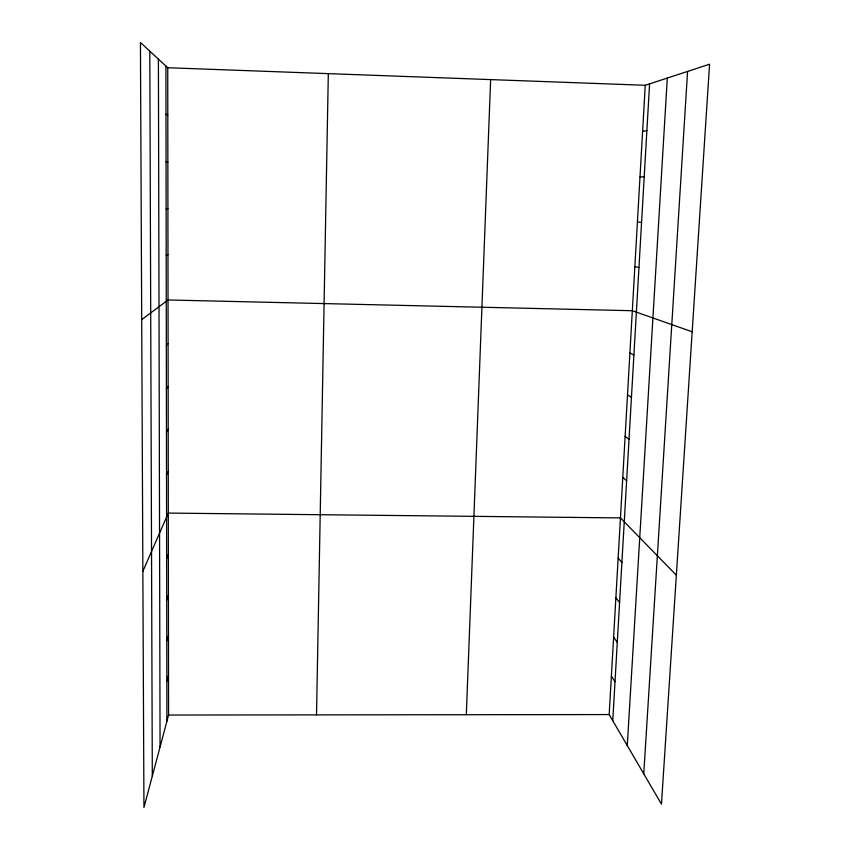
<?xml version="1.0" encoding="UTF-8"?>
<svg xmlns="http://www.w3.org/2000/svg" width="850" height="850" viewBox="0 0 850 850"><rect width="100%" height="100%" fill="white"/><g stroke="black" fill="none" stroke-linecap="round" stroke-linejoin="round"><path stroke-width="1.27" d="M316.519 714.882L328.323 73.642M466.31 714.722L490.641 79.603M609.184 714.563L645.246 85.287L709.569 64.218L661.459 804.143L609.184 714.563L168.566 715.041L143.947 807.5L140.431 42.5L167.737 67.734L645.246 85.287M612.754 720.683L649.581 83.863M627.279 745.567L667.303 78.062M643.758 773.808L687.576 71.421M166.834 681.339L168.512 675.495M166.77 640.921L168.459 635.534M166.706 600.058L168.406 595.149M166.643 558.769L168.353 554.327M142.864 571.338L168.311 513.081L620.457 517.916L676.345 575.227M166.526 474.821L168.258 471.378M166.462 432.151L168.204 429.218M166.387 389.013L168.141 386.601M166.324 345.397L168.087 343.527M141.706 319.674L168.034 299.965L632.326 310.717L692.176 331.776M166.196 255.329L167.981 254.586M642.6 131.389L646.882 130.571M166.122 208.834L167.917 208.675M639.986 176.981L644.204 176.736M637.404 222.062L641.569 222.381M634.854 266.634L638.956 267.516M166.058 161.798L167.864 162.244M629.903 353.047L633.898 354.992M165.984 114.208L167.801 115.26M627.502 394.921L631.454 397.364M625.133 436.358L629.032 439.291M622.784 477.349L626.631 480.771M618.152 558.067L621.903 562.424M615.878 597.794L619.586 602.607M613.626 637.117L617.281 642.377M611.394 676.037L615.007 681.732M158.408 59.117L160.066 746.948M149.802 51.159L152.309 776.103M167.737 67.734L168.566 715.041M165.909 66.045L166.887 721.331"/></g></svg>
